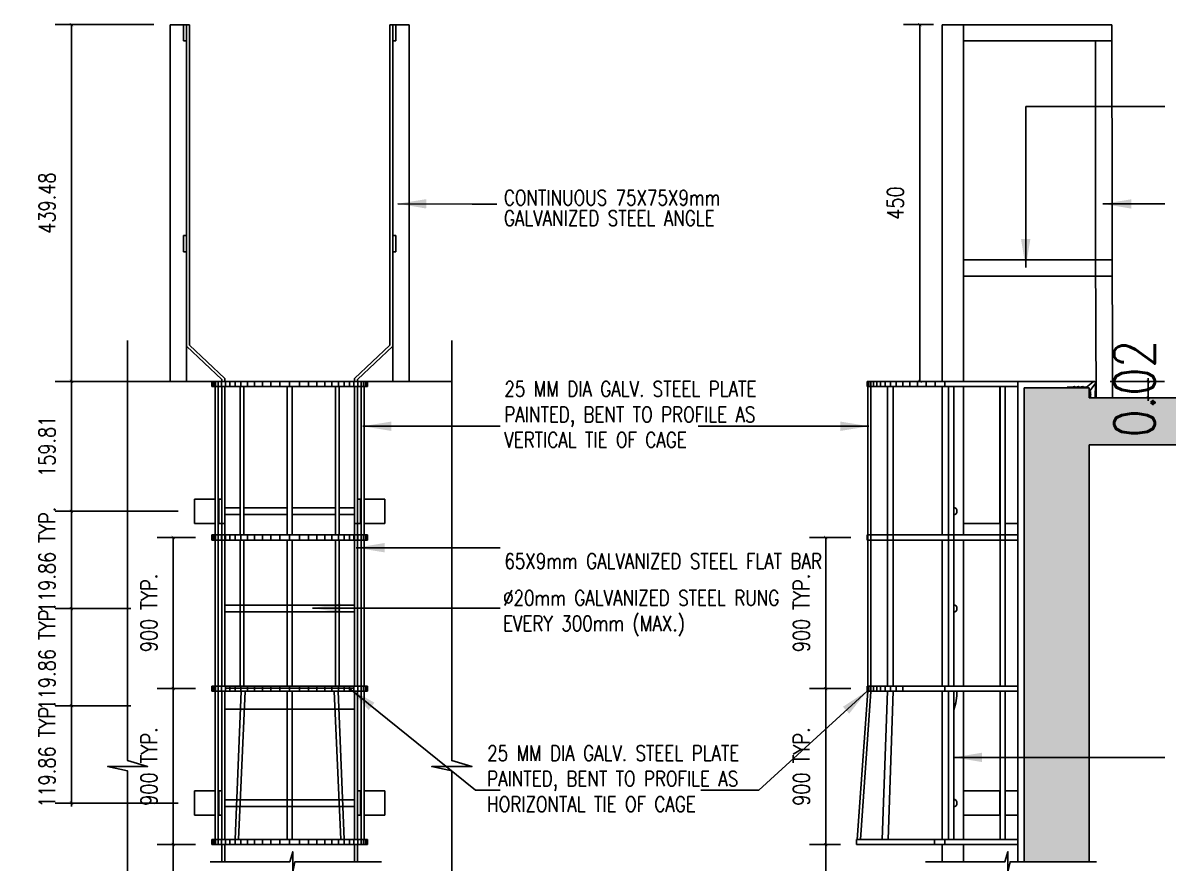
# Model space of a CAD drawing. Header units: centimetres. Extents: x -5119 to 2082, y -6603 to -947.
# Drawn here: x -331 to 1078, y -3021 to -1986 of the extents above; entities that cross this region are included whole.
import ezdxf

# ---------------------------------------------------------------- set-up
doc = ezdxf.new("R2010")
doc.units = ezdxf.units.CM
doc.header["$LTSCALE"] = 100
doc.header["$MEASUREMENT"] = 0
for name, color, linetype in [('A807-Details-Railing and Cat ladder$0$A-CONC', 5, 'Continuous'), ('A807-Details-Railing and Cat ladder$0$A-DIMN-20', 4, 'Continuous'), ('A807-Details-Railing and Cat ladder$0$A-FIN-3', 3, 'Continuous'), ('A807-Details-Railing and Cat ladder$0$A-HATCH', 250, 'Continuous'), ('A807-Details-Railing and Cat ladder$0$A-HATH-CONC', 253, 'Continuous'), ('A807-Details-Railing and Cat ladder$0$A-LEAD', 8, 'Continuous'), ('A807-Details-Railing and Cat ladder$0$A-MATEL', 3, 'Continuous'), ('A807-Details-Railing and Cat ladder$0$A-MISC', 4, 'Continuous'), ('A807-Details-Railing and Cat ladder$0$A-PIPE-3', 3, 'Continuous'), ('A807-Details-Railing and Cat ladder$0$A-SCDT-MDUM', 7, 'Continuous'), ('A807-Details-Railing and Cat ladder$0$A-WATERPROOFING', 7, 'Continuous'), ('A807-Details-Railing and Cat ladder$0$D-RAIL-WORK_03$0$A-NOTE', 3, 'Continuous'), ('A807-Details-Railing and Cat ladder$0$railiing', 7, 'Continuous')]:
    doc.layers.add(name, color=color, linetype=linetype)
doc.styles.add('A807-Details-Railing and Cat ladder$0$ARIAL', font='arial.ttf', dxfattribs={"width": 0.9})
doc.styles.add('A807-Details-Railing and Cat ladder$0$D-RAIL-WORK_03$0$NOTES', font='romans.shx', dxfattribs={"width": 0.8})
doc.styles.add('A807-Details-Railing and Cat ladder$0$DIM1', font='simplex.shx', dxfattribs={"width": 0.8})
doc.dimstyles.new('A807-Details-Railing and Cat ladder$0$A-20-DIM-INT', dxfattribs={"dimscale": 20, "dimtxt": 2.5, "dimasz": 0.2, "dimexe": 1, "dimexo": 1, "dimgap": 1, "dimtad": 1, "dimlfac": 0.001, "dimdsep": 46, "dimtxsty": 'A807-Details-Railing and Cat ladder$0$ARIAL', "dimblk": 'A807-Details-Railing and Cat ladder$0$_ARCHTICK', "dimcen": 0.025, "dimclrd": 8, "dimclre": 8, "dimclrt": 7, "dimazin": 2, "dimtfac": 1, "dimtix": 1, "dimtmove": 2, "dimatfit": 3, "dimfxl": 1, "dimtolj": 1, "dimtzin": 0, "dimlwd": -1, "dimlwe": -1, "dimarcsym": 0})
doc.dimstyles.new('A807-Details-Railing and Cat ladder$0$SC10', dxfattribs={"dimscale": 0.1, "dimtxt": 200, "dimasz": 100, "dimexe": 100, "dimexo": 60, "dimgap": 100, "dimtad": 1, "dimlfac": 0.001, "dimdsep": 46, "dimtxsty": 'A807-Details-Railing and Cat ladder$0$DIM1', "dimblk": 'A807-Details-Railing and Cat ladder$0$_ARCHTICK', "dimcen": 2.5, "dimdle": 100, "dimclrd": 8, "dimclre": 8, "dimclrt": 2, "dimadec": 0, "dimazin": 0, "dimtfac": 1, "dimtix": 1, "dimtmove": 2, "dimatfit": 3, "dimfxl": 1, "dimtolj": 1, "dimtzin": 0, "dimarcsym": 0})

# ---------------------------------------------------------------- blocks, each defined once
blk = doc.blocks.new('A807-Details-Railing and Cat ladder$0$_ARCHTICK')
at = {"color": 0, "linetype": 'ByBlock', "const_width": 0.15}
blk.add_lwpolyline([(-0.5, -0.5), (0.5, 0.5)], dxfattribs=at)
blk = doc.blocks.new('*D25')
at = {"layer": 'A807-Details-Railing and Cat ladder$0$A-HATH-CONC', "color": 8, "ltscale": 0.8, "transparency": 16777216}
for p, q in [((789.5, -1988), (752.8, -1988)), ((772.8, -2427.5), (772.8, -1988)), ((765.5, -2427.5), (752.8, -2427.5))]:
    blk.add_line(p, q, dxfattribs=at)
at = {"layer": 'Defpoints', "color": 0, "ltscale": 0.8, "transparency": 16777216}
for p in [(772.8, -1988), (809.5, -1988), (785.5, -2427.5)]:
    blk.add_point(p, dxfattribs=at)
at = {"layer": 'A807-Details-Railing and Cat ladder$0$A-HATH-CONC', "color": 8, "ltscale": 0.8, "transparency": 16777216, "xscale": 4, "yscale": 4, "zscale": 4}
for p, rotation in [((772.8, -1988), 90), ((772.8, -2427.5), 270)]:
    blk.add_blockref('A807-Details-Railing and Cat ladder$0$_ARCHTICK', p, dxfattribs=dict(at, rotation=rotation))
at = {"layer": 'A807-Details-Railing and Cat ladder$0$A-HATH-CONC', "color": 7, "ltscale": 0.8, "transparency": 16777216, "insert": (742.8, -2207.8), "char_height": 20, "attachment_point": 5, "rotation": 90, "style": 'A807-Details-Railing and Cat ladder$0$DIM1'}
blk.add_mtext('\\A1;450', dxfattribs=at)
blk = doc.blocks.new('*D27')
at = {"layer": 'A807-Details-Railing and Cat ladder$0$A-HATH-CONC', "color": 8, "ltscale": 0.8, "transparency": 16777216}
for p, q in [((675, -2998), (637, -2998)), ((657, -3410.4), (657, -2998)), ((673.4, -3410.4), (637, -3410.4))]:
    blk.add_line(p, q, dxfattribs=at)
at = {"layer": 'Defpoints', "color": 0, "ltscale": 0.8, "transparency": 16777216}
for p in [(657, -2998), (695, -2998), (693.4, -3410.4)]:
    blk.add_point(p, dxfattribs=at)
at = {"layer": 'A807-Details-Railing and Cat ladder$0$A-HATH-CONC', "color": 8, "ltscale": 0.8, "transparency": 16777216, "xscale": 4, "yscale": 4, "zscale": 4}
for p, rotation in [((657, -2998), 90), ((657, -3410.4), 270)]:
    blk.add_blockref('A807-Details-Railing and Cat ladder$0$_ARCHTICK', p, dxfattribs=dict(at, rotation=rotation))
at = {"layer": 'A807-Details-Railing and Cat ladder$0$A-HATH-CONC', "color": 7, "ltscale": 0.8, "transparency": 16777216, "insert": (621.8, -3204.2), "char_height": 20, "attachment_point": 5, "rotation": 90, "style": 'A807-Details-Railing and Cat ladder$0$DIM1'}
blk.add_mtext('\\A1;1200(H) STD.', dxfattribs=at)
blk = doc.blocks.new('*D28')
at = {"layer": 'A807-Details-Railing and Cat ladder$0$A-HATH-CONC', "color": 8, "ltscale": 0.8, "transparency": 16777216}
for p, q in [((-271.6, -2707.2), (-271.6, -2703.2)), ((-198.7, -2707.2), (-291.6, -2707.2)), ((-271.6, -2827), (-271.6, -2707.2)), ((-198.7, -2827), (-291.6, -2827)), ((-271.6, -2827), (-271.6, -2831))]:
    blk.add_line(p, q, dxfattribs=at)
at = {"layer": 'Defpoints', "color": 0, "ltscale": 0.8, "transparency": 16777216}
for p in [(-271.6, -2707.2), (-178.7, -2707.2), (-178.7, -2827)]:
    blk.add_point(p, dxfattribs=at)
at = {"layer": 'A807-Details-Railing and Cat ladder$0$A-HATH-CONC', "color": 8, "ltscale": 0.8, "transparency": 16777216, "xscale": 4, "yscale": 4, "zscale": 4}
for p, rotation in [((-271.6, -2707.2), 270), ((-271.6, -2827), 90)]:
    blk.add_blockref('A807-Details-Railing and Cat ladder$0$_ARCHTICK', p, dxfattribs=dict(at, rotation=rotation))
at = {"layer": 'A807-Details-Railing and Cat ladder$0$A-HATH-CONC', "color": 7, "ltscale": 0.8, "transparency": 16777216, "insert": (-301.6, -2767.1), "char_height": 20, "attachment_point": 5, "rotation": 90, "style": 'A807-Details-Railing and Cat ladder$0$DIM1'}
blk.add_mtext('\\A1;119.86 TYP.', dxfattribs=at)
blk = doc.blocks.new('*D29')
at = {"layer": 'A807-Details-Railing and Cat ladder$0$A-HATH-CONC', "color": 8, "ltscale": 0.8, "transparency": 16777216}
for p, q in [((-140.1, -2587.3), (-291.6, -2587.3)), ((-271.6, -2587.3), (-271.6, -2583.3)), ((-271.6, -2707.2), (-271.6, -2587.3)), ((-198.7, -2707.2), (-291.6, -2707.2)), ((-271.6, -2707.2), (-271.6, -2711.2))]:
    blk.add_line(p, q, dxfattribs=at)
at = {"layer": 'Defpoints', "color": 0, "ltscale": 0.8, "transparency": 16777216}
for p in [(-271.6, -2587.3), (-120.1, -2587.3), (-178.7, -2707.2)]:
    blk.add_point(p, dxfattribs=at)
at = {"layer": 'A807-Details-Railing and Cat ladder$0$A-HATH-CONC', "color": 8, "ltscale": 0.8, "transparency": 16777216, "xscale": 4, "yscale": 4, "zscale": 4}
for p, rotation in [((-271.6, -2587.3), 270), ((-271.6, -2707.2), 90)]:
    blk.add_blockref('A807-Details-Railing and Cat ladder$0$_ARCHTICK', p, dxfattribs=dict(at, rotation=rotation))
at = {"layer": 'A807-Details-Railing and Cat ladder$0$A-HATH-CONC', "color": 7, "ltscale": 0.8, "transparency": 16777216, "insert": (-301.6, -2647.3), "char_height": 20, "attachment_point": 5, "rotation": 90, "style": 'A807-Details-Railing and Cat ladder$0$DIM1'}
blk.add_mtext('\\A1;119.86 TYP.', dxfattribs=at)
blk = doc.blocks.new('*D30')
at = {"layer": 'A807-Details-Railing and Cat ladder$0$A-HATH-CONC', "color": 8, "ltscale": 0.8, "transparency": 16777216}
for p, q in [((-198.7, -2827), (-291.6, -2827)), ((-271.6, -2827), (-271.6, -2823)), ((-271.6, -2946.9), (-271.6, -2827)), ((-140.1, -2946.9), (-291.6, -2946.9)), ((-271.6, -2946.9), (-271.6, -2950.9))]:
    blk.add_line(p, q, dxfattribs=at)
at = {"layer": 'Defpoints', "color": 0, "ltscale": 0.8, "transparency": 16777216}
for p in [(-271.6, -2827), (-178.7, -2827), (-120.1, -2946.9)]:
    blk.add_point(p, dxfattribs=at)
at = {"layer": 'A807-Details-Railing and Cat ladder$0$A-HATH-CONC', "color": 8, "ltscale": 0.8, "transparency": 16777216, "xscale": 4, "yscale": 4, "zscale": 4}
for p, rotation in [((-271.6, -2827), 270), ((-271.6, -2946.9), 90)]:
    blk.add_blockref('A807-Details-Railing and Cat ladder$0$_ARCHTICK', p, dxfattribs=dict(at, rotation=rotation))
at = {"layer": 'A807-Details-Railing and Cat ladder$0$A-HATH-CONC', "color": 7, "ltscale": 0.8, "transparency": 16777216, "insert": (-301.6, -2887), "char_height": 20, "attachment_point": 5, "rotation": 90, "style": 'A807-Details-Railing and Cat ladder$0$DIM1'}
blk.add_mtext('\\A1;119.86 TYP.', dxfattribs=at)
blk = doc.blocks.new('*D31')
at = {"layer": 'A807-Details-Railing and Cat ladder$0$A-DIMN-20', "color": 8, "transparency": 16777216}
for p, q in [((1054.1, -2427.5), (1054.1, -2423.5)), ((1007.3, -2427.5), (1074.1, -2427.5)), ((1054.1, -2427.5), (1054.1, -2447.5)), ((1001.3, -2447.5), (1074.1, -2447.5)), ((1054.1, -2447.5), (1054.1, -2451.5))]:
    blk.add_line(p, q, dxfattribs=at)
at = {"layer": 'Defpoints', "color": 0, "transparency": 16777216}
for p in [(987.3, -2427.5), (981.3, -2447.5, 0), (1054.1, -2447.5)]:
    blk.add_point(p, dxfattribs=at)
at = {"layer": 'A807-Details-Railing and Cat ladder$0$A-DIMN-20', "color": 8, "transparency": 16777216, "xscale": 4, "yscale": 4, "zscale": 4}
for p, rotation in [((1054.1, -2427.5), 270), ((1054.1, -2447.5), 90)]:
    blk.add_blockref('A807-Details-Railing and Cat ladder$0$_ARCHTICK', p, dxfattribs=dict(at, rotation=rotation))
at = {"layer": 'A807-Details-Railing and Cat ladder$0$A-DIMN-20', "color": 7, "transparency": 16777216, "insert": (1037.1, -2436.3), "char_height": 50, "attachment_point": 5, "rotation": 90, "style": 'A807-Details-Railing and Cat ladder$0$DIM1'}
blk.add_mtext('\\A1;0.02', dxfattribs=at)
blk = doc.blocks.new('*D32')
at = {"layer": 'A807-Details-Railing and Cat ladder$0$A-HATH-CONC', "color": 8, "ltscale": 0.8, "transparency": 16777216}
for p, q in [((-39.1, -2427.5), (-291.6, -2427.5)), ((-271.6, -2587.3), (-271.6, -2427.5)), ((-140.1, -2587.3), (-291.6, -2587.3))]:
    blk.add_line(p, q, dxfattribs=at)
at = {"layer": 'Defpoints', "color": 0, "ltscale": 0.8, "transparency": 16777216}
for p in [(-271.6, -2427.5), (-19.1, -2427.5), (-120.1, -2587.3)]:
    blk.add_point(p, dxfattribs=at)
at = {"layer": 'A807-Details-Railing and Cat ladder$0$A-HATH-CONC', "color": 8, "ltscale": 0.8, "transparency": 16777216, "xscale": 4, "yscale": 4, "zscale": 4}
for p, rotation in [((-271.6, -2427.5), 90), ((-271.6, -2587.3), 270)]:
    blk.add_blockref('A807-Details-Railing and Cat ladder$0$_ARCHTICK', p, dxfattribs=dict(at, rotation=rotation))
at = {"layer": 'A807-Details-Railing and Cat ladder$0$A-HATH-CONC', "color": 7, "ltscale": 0.8, "transparency": 16777216, "insert": (-301.6, -2507.4), "char_height": 20, "attachment_point": 5, "rotation": 90, "style": 'A807-Details-Railing and Cat ladder$0$DIM1'}
blk.add_mtext('\\A1;159.81', dxfattribs=at)
blk = doc.blocks.new('*D33')
at = {"layer": 'A807-Details-Railing and Cat ladder$0$A-HATH-CONC', "color": 8, "ltscale": 0.8, "transparency": 16777216}
for p, q in [((-170, -1988), (-291.6, -1988)), ((-271.6, -2427.5), (-271.6, -1988)), ((-39.1, -2427.5), (-291.6, -2427.5))]:
    blk.add_line(p, q, dxfattribs=at)
at = {"layer": 'Defpoints', "color": 0, "ltscale": 0.8, "transparency": 16777216}
for p in [(-271.6, -1988), (-150, -1988), (-19.1, -2427.5)]:
    blk.add_point(p, dxfattribs=at)
at = {"layer": 'A807-Details-Railing and Cat ladder$0$A-HATH-CONC', "color": 8, "ltscale": 0.8, "transparency": 16777216, "xscale": 4, "yscale": 4, "zscale": 4}
for p, rotation in [((-271.6, -1988), 90), ((-271.6, -2427.5), 270)]:
    blk.add_blockref('A807-Details-Railing and Cat ladder$0$_ARCHTICK', p, dxfattribs=dict(at, rotation=rotation))
at = {"layer": 'A807-Details-Railing and Cat ladder$0$A-HATH-CONC', "color": 7, "ltscale": 0.8, "transparency": 16777216, "insert": (-301.6, -2207.8), "char_height": 20, "attachment_point": 5, "rotation": 90, "style": 'A807-Details-Railing and Cat ladder$0$DIM1'}
blk.add_mtext('\\A1;439.48', dxfattribs=at)
blk = doc.blocks.new('*D36')
at = {"layer": 'A807-Details-Railing and Cat ladder$0$A-HATH-CONC', "color": 8, "ltscale": 0.8, "transparency": 16777216}
for p, q in [((687.8, -2805.8), (637, -2805.8)), ((657, -2998), (657, -2805.8)), ((675, -2998), (637, -2998))]:
    blk.add_line(p, q, dxfattribs=at)
at = {"layer": 'Defpoints', "color": 0, "ltscale": 0.8, "transparency": 16777216}
for p in [(657, -2805.8), (707.8, -2805.8), (695, -2998)]:
    blk.add_point(p, dxfattribs=at)
at = {"layer": 'A807-Details-Railing and Cat ladder$0$A-HATH-CONC', "color": 8, "ltscale": 0.8, "transparency": 16777216, "xscale": 4, "yscale": 4, "zscale": 4}
for p, rotation in [((657, -2805.8), 90), ((657, -2998), 270)]:
    blk.add_blockref('A807-Details-Railing and Cat ladder$0$_ARCHTICK', p, dxfattribs=dict(at, rotation=rotation))
at = {"layer": 'A807-Details-Railing and Cat ladder$0$A-HATH-CONC', "color": 7, "ltscale": 0.8, "transparency": 16777216, "insert": (627, -2901.9), "char_height": 20, "attachment_point": 5, "rotation": 90, "style": 'A807-Details-Railing and Cat ladder$0$DIM1'}
blk.add_mtext('\\A1;900 TYP.', dxfattribs=at)
blk = doc.blocks.new('A807-Details-Railing and Cat ladder$0$DFGHFGH')
at = {"layer": 'A807-Details-Railing and Cat ladder$0$A-HATCH'}
for p, q in [((106621.8, 62039.5), (106621.8, 62055)), ((106625.8, 62039.5), (106625.8, 62055)), ((106631.8, 62039.5), (106631.8, 62055)), ((106639.8, 62039.5), (106639.8, 62055)), ((106649.8, 62039.5), (106649.8, 62055)), ((106661.8, 62039.5), (106661.8, 62055)), ((106675.8, 62039.5), (106675.8, 62055)), ((106691.8, 62039.5), (106691.8, 62055)), ((106709.8, 62039.5), (106709.8, 62055)), ((106729.8, 62039.5), (106729.8, 62055)), ((106751.8, 62039.5), (106751.8, 62055)), ((106775.8, 62039.5), (106775.8, 62055)), ((106801.8, 62039.5), (106801.8, 62055)), ((106829.8, 62039.5), (106829.8, 62055)), ((106859.8, 62039.5), (106859.8, 62055)), ((106889.8, 62039.5), (106889.8, 62055)), ((106917.8, 62039.5), (106917.8, 62055)), ((106943.8, 62039.5), (106943.8, 62055)), ((106967.8, 62039.5), (106967.8, 62055)), ((106989.8, 62039.5), (106989.8, 62055)), ((107009.8, 62039.5), (107009.8, 62055)), ((107027.8, 62039.5), (107027.8, 62055)), ((107043.8, 62039.5), (107043.8, 62055)), ((107057.8, 62039.5), (107057.8, 62055)), ((107069.8, 62039.5), (107069.8, 62055)), ((107079.8, 62039.5), (107079.8, 62055)), ((107087.8, 62039.5), (107087.8, 62055)), ((107093.8, 62039.5), (107093.8, 62055)), ((107097.8, 62039.5), (107097.8, 62055)), ((106621.8, 61566.1), (106621.8, 61581.6)), ((106625.8, 61566.1), (106625.8, 61581.6)), ((106631.8, 61566.1), (106631.8, 61581.6)), ((106639.8, 61566.1), (106639.8, 61581.6)), ((106649.8, 61566.1), (106649.8, 61581.6)), ((106661.8, 61566.1), (106661.8, 61581.6)), ((106675.8, 61566.1), (106675.8, 61581.6)), ((106691.8, 61566.1), (106691.8, 61581.6)), ((106709.8, 61566.1), (106709.8, 61581.6)), ((106729.8, 61566.1), (106729.8, 61581.6)), ((106751.8, 61566.1), (106751.8, 61581.6)), ((106775.8, 61566.1), (106775.8, 61581.6)), ((106801.8, 61566.1), (106801.8, 61581.6)), ((106829.8, 61566.1), (106829.8, 61581.6)), ((106859.8, 61566.1), (106859.8, 61581.6)), ((106889.8, 61566.1), (106889.8, 61581.6)), ((106917.8, 61566.1), (106917.8, 61581.6)), ((106943.8, 61566.1), (106943.8, 61581.6)), ((106967.8, 61566.1), (106967.8, 61581.6)), ((106989.8, 61566.1), (106989.8, 61581.6)), ((107009.8, 61566.1), (107009.8, 61581.6)), ((107027.8, 61566.1), (107027.8, 61581.6)), ((107043.8, 61566.1), (107043.8, 61581.6)), ((107057.8, 61566.1), (107057.8, 61581.6)), ((107069.8, 61566.1), (107069.8, 61581.6)), ((107079.8, 61566.1), (107079.8, 61581.6)), ((107087.8, 61566.1), (107087.8, 61581.6)), ((107093.8, 61566.1), (107093.8, 61581.6)), ((107097.8, 61566.1), (107097.8, 61581.6)), ((106621.8, 61100.5), (106621.8, 61116)), ((106625.8, 61100.5), (106625.8, 61116)), ((106631.8, 61100.5), (106631.8, 61116)), ((106639.8, 61100.5), (106639.8, 61116)), ((106649.8, 61100.5), (106649.8, 61116)), ((106661.8, 61100.5), (106661.8, 61116)), ((106675.8, 61100.5), (106675.8, 61116)), ((106691.8, 61100.5), (106691.8, 61116)), ((106709.8, 61100.5), (106709.8, 61116)), ((106729.8, 61100.5), (106729.8, 61116)), ((106751.8, 61100.5), (106751.8, 61116)), ((106775.8, 61100.5), (106775.8, 61116)), ((106801.8, 61100.5), (106801.8, 61116)), ((106829.8, 61100.5), (106829.8, 61116)), ((106859.8, 61100.5), (106859.8, 61116)), ((106889.8, 61100.5), (106889.8, 61116)), ((106917.8, 61100.5), (106917.8, 61116)), ((106943.8, 61100.5), (106943.8, 61116)), ((106967.8, 61100.5), (106967.8, 61116)), ((106989.8, 61100.5), (106989.8, 61116)), ((107009.8, 61100.5), (107009.8, 61116)), ((107027.8, 61100.5), (107027.8, 61116)), ((107043.8, 61100.5), (107043.8, 61116)), ((107057.8, 61100.5), (107057.8, 61116)), ((107069.8, 61100.5), (107069.8, 61116)), ((107079.8, 61100.5), (107079.8, 61116)), ((107087.8, 61100.5), (107087.8, 61116)), ((107093.8, 61100.5), (107093.8, 61116)), ((107097.8, 61100.5), (107097.8, 61116)), ((106621.8, 60642.6), (106621.8, 60627.1)), ((106625.8, 60642.6), (106625.8, 60627.1)), ((106631.8, 60642.6), (106631.8, 60627.1)), ((106639.8, 60642.6), (106639.8, 60627.1)), ((106649.8, 60642.6), (106649.8, 60627.1)), ((106661.8, 60642.6), (106661.8, 60627.1)), ((106675.8, 60642.6), (106675.8, 60627.1)), ((106691.8, 60642.6), (106691.8, 60627.1)), ((106709.8, 60642.6), (106709.8, 60627.1)), ((106729.8, 60642.6), (106729.8, 60627.1)), ((106751.8, 60642.6), (106751.8, 60627.1)), ((106775.8, 60642.6), (106775.8, 60627.1)), ((106801.8, 60642.6), (106801.8, 60627.1)), ((106829.8, 60642.6), (106829.8, 60627.1)), ((106859.8, 60642.6), (106859.8, 60627.1)), ((106889.8, 60642.6), (106889.8, 60627.1)), ((106917.8, 60642.6), (106917.8, 60627.1)), ((106943.8, 60642.6), (106943.8, 60627.1)), ((106967.8, 60642.6), (106967.8, 60627.1)), ((106989.8, 60642.6), (106989.8, 60627.1)), ((107009.8, 60642.6), (107009.8, 60627.1)), ((107027.8, 60642.6), (107027.8, 60627.1)), ((107043.8, 60642.6), (107043.8, 60627.1)), ((107057.8, 60642.6), (107057.8, 60627.1)), ((107069.8, 60642.6), (107069.8, 60627.1)), ((107079.8, 60642.6), (107079.8, 60627.1)), ((107087.8, 60642.6), (107087.8, 60627.1)), ((107093.8, 60642.6), (107093.8, 60627.1)), ((107097.8, 60642.6), (107097.8, 60627.1)), ((107099.8, 60642.6), (107099.8, 60627.1))]:
    blk.add_line(p, q, dxfattribs=at)
at = {"layer": 'A807-Details-Railing and Cat ladder$0$A-MATEL'}
for p, q in [((107099.8, 62055), (106619.8, 62055)), ((106619.8, 62039.5), (106619.8, 62055)), ((106619.8, 62039.5), (107099.8, 62039.5)), ((106629.8, 62039.5), (106629.8, 61581.6)), ((106639.8, 62039.5), (106639.8, 61581.6)), ((106706.9, 61581.6), (106706.9, 62039.5)), ((106718.2, 61581.6), (106718.2, 62039.5)), ((106852.3, 61581.6), (106852.3, 62039.5)), ((106867.3, 61581.6), (106867.3, 62039.5)), ((107001.4, 61581.6), (107001.4, 62039.5)), ((107012.8, 61581.6), (107012.8, 62039.5)), ((107079.8, 62039.5), (107079.8, 61581.6)), ((107089.8, 62039.5), (107089.8, 61581.6)), ((107099.8, 62039.5), (107099.8, 62055)), ((107099.8, 61581.6), (106619.8, 61581.6)), ((106619.8, 61566.1), (106619.8, 61581.6)), ((107099.8, 61566.1), (107099.8, 61581.6)), ((106619.8, 61566.1), (107099.8, 61566.1)), ((106629.8, 61566.1), (106629.8, 61116)), ((106639.8, 61566.1), (106639.8, 61116)), ((106706.9, 61116), (106706.9, 61566.1)), ((106718.2, 61116), (106718.2, 61566.1)), ((106852.3, 61116), (106852.3, 61566.1)), ((106867.3, 61116), (106867.3, 61566.1)), ((107001.4, 61116), (107001.4, 61566.1)), ((107012.8, 61116), (107012.8, 61566.1)), ((107079.8, 61566.1), (107079.8, 61116)), ((107089.8, 61566.1), (107089.8, 61116)), ((107099.8, 61116), (106619.8, 61116)), ((106619.8, 61100.5), (106619.8, 61116)), ((106619.8, 61100.5), (107099.8, 61100.5)), ((106629.8, 61100.5), (106629.8, 60642.6)), ((106639.8, 61100.5), (106639.8, 60642.6)), ((106692.2, 60642.6), (106710.7, 61100.5)), ((106702.4, 60642.6), (106722.3, 61100.5)), ((106852.3, 60642.6), (106852.3, 61100.5)), ((106867.3, 60642.6), (106867.3, 61100.5)), ((107017.2, 60642.6), (106997.3, 61100.5)), ((107027.4, 60642.6), (107008.9, 61100.5)), ((107079.8, 61100.5), (107079.8, 60642.6)), ((107089.8, 61100.5), (107089.8, 60642.6)), ((107099.8, 61100.5), (107099.8, 61116)), ((106619.8, 60642.6), (107099.8, 60642.6)), ((106619.8, 60642.6), (106619.8, 60627.1)), ((107099.8, 60627.1), (106619.8, 60627.1))]:
    blk.add_line(p, q, dxfattribs=at)
blk = doc.blocks.new('*D37')
at = {"layer": 'A807-Details-Railing and Cat ladder$0$A-HATH-CONC', "color": 8, "ltscale": 0.8, "transparency": 16777216}
for p, q in [((687.8, -2619.7), (637, -2619.7)), ((657, -2805.8), (657, -2619.7)), ((687.8, -2805.8), (637, -2805.8))]:
    blk.add_line(p, q, dxfattribs=at)
at = {"layer": 'Defpoints', "color": 0, "ltscale": 0.8, "transparency": 16777216}
for p in [(657, -2619.7), (707.8, -2619.7), (707.8, -2805.8)]:
    blk.add_point(p, dxfattribs=at)
at = {"layer": 'A807-Details-Railing and Cat ladder$0$A-HATH-CONC', "color": 8, "ltscale": 0.8, "transparency": 16777216, "xscale": 4, "yscale": 4, "zscale": 4}
for p, rotation in [((657, -2619.7), 90), ((657, -2805.8), 270)]:
    blk.add_blockref('A807-Details-Railing and Cat ladder$0$_ARCHTICK', p, dxfattribs=dict(at, rotation=rotation))
at = {"layer": 'A807-Details-Railing and Cat ladder$0$A-HATH-CONC', "color": 7, "ltscale": 0.8, "transparency": 16777216, "insert": (627, -2712.7), "char_height": 20, "attachment_point": 5, "rotation": 90, "style": 'A807-Details-Railing and Cat ladder$0$DIM1'}
blk.add_mtext('\\A1;900 TYP.', dxfattribs=at)
blk = doc.blocks.new('*D38')
at = {"layer": 'A807-Details-Railing and Cat ladder$0$A-HATH-CONC', "color": 8, "ltscale": 0.8, "transparency": 16777216}
for p, q in [((-118.9, -2998), (-166.2, -2998)), ((-146.2, -3410.4), (-146.2, -2998)), ((-162.7, -3410.4), (-166.2, -3410.4))]:
    blk.add_line(p, q, dxfattribs=at)
at = {"layer": 'Defpoints', "color": 0, "ltscale": 0.8, "transparency": 16777216}
for p in [(-146.2, -2998), (-98.9, -2998), (-142.7, -3410.4, 0)]:
    blk.add_point(p, dxfattribs=at)
at = {"layer": 'A807-Details-Railing and Cat ladder$0$A-HATH-CONC', "color": 8, "ltscale": 0.8, "transparency": 16777216, "xscale": 4, "yscale": 4, "zscale": 4}
for p, rotation in [((-146.2, -2998), 90), ((-146.2, -3410.4), 270)]:
    blk.add_blockref('A807-Details-Railing and Cat ladder$0$_ARCHTICK', p, dxfattribs=dict(at, rotation=rotation))
at = {"layer": 'A807-Details-Railing and Cat ladder$0$A-HATH-CONC', "color": 7, "ltscale": 0.8, "transparency": 16777216, "insert": (-181.4, -3204.2), "char_height": 20, "attachment_point": 5, "rotation": 90, "style": 'A807-Details-Railing and Cat ladder$0$DIM1'}
blk.add_mtext('\\A1;1200(H) STD.', dxfattribs=at)
blk = doc.blocks.new('*D39')
at = {"layer": 'A807-Details-Railing and Cat ladder$0$A-HATH-CONC', "color": 8, "ltscale": 0.8, "transparency": 16777216}
for p, q in [((-118.9, -2805.8), (-166.2, -2805.8)), ((-146.2, -2998), (-146.2, -2805.8)), ((-118.9, -2998), (-166.2, -2998))]:
    blk.add_line(p, q, dxfattribs=at)
at = {"layer": 'Defpoints', "color": 0, "ltscale": 0.8, "transparency": 16777216}
for p in [(-146.2, -2805.8), (-98.9, -2805.8), (-98.9, -2998)]:
    blk.add_point(p, dxfattribs=at)
at = {"layer": 'A807-Details-Railing and Cat ladder$0$A-HATH-CONC', "color": 8, "ltscale": 0.8, "transparency": 16777216, "xscale": 4, "yscale": 4, "zscale": 4}
for p, rotation in [((-146.2, -2805.8), 90), ((-146.2, -2998), 270)]:
    blk.add_blockref('A807-Details-Railing and Cat ladder$0$_ARCHTICK', p, dxfattribs=dict(at, rotation=rotation))
at = {"layer": 'A807-Details-Railing and Cat ladder$0$A-HATH-CONC', "color": 7, "ltscale": 0.8, "transparency": 16777216, "insert": (-176.2, -2901.9), "char_height": 20, "attachment_point": 5, "rotation": 90, "style": 'A807-Details-Railing and Cat ladder$0$DIM1'}
blk.add_mtext('\\A1;900 TYP.', dxfattribs=at)
blk = doc.blocks.new('*D40')
at = {"layer": 'A807-Details-Railing and Cat ladder$0$A-HATH-CONC', "color": 8, "ltscale": 0.8, "transparency": 16777216}
for p, q in [((-118.9, -2619.7), (-166.2, -2619.7)), ((-146.2, -2805.8), (-146.2, -2619.7)), ((-118.9, -2805.8), (-166.2, -2805.8))]:
    blk.add_line(p, q, dxfattribs=at)
at = {"layer": 'Defpoints', "color": 0, "ltscale": 0.8, "transparency": 16777216}
for p in [(-146.2, -2619.7), (-98.9, -2619.7), (-98.9, -2805.8)]:
    blk.add_point(p, dxfattribs=at)
at = {"layer": 'A807-Details-Railing and Cat ladder$0$A-HATH-CONC', "color": 8, "ltscale": 0.8, "transparency": 16777216, "xscale": 4, "yscale": 4, "zscale": 4}
for p, rotation in [((-146.2, -2619.7), 90), ((-146.2, -2805.8), 270)]:
    blk.add_blockref('A807-Details-Railing and Cat ladder$0$_ARCHTICK', p, dxfattribs=dict(at, rotation=rotation))
at = {"layer": 'A807-Details-Railing and Cat ladder$0$A-HATH-CONC', "color": 7, "ltscale": 0.8, "transparency": 16777216, "insert": (-176.2, -2712.7), "char_height": 20, "attachment_point": 5, "rotation": 90, "style": 'A807-Details-Railing and Cat ladder$0$DIM1'}
blk.add_mtext('\\A1;900 TYP.', dxfattribs=at)

msp = doc.modelspace()

# ---------------------------------------------------------------- hatches: boundary and pattern name
at = {"layer": 'A807-Details-Railing and Cat ladder$0$A-HATH-CONC', "ltscale": 0.8}
msp.add_hatch(color=256, dxfattribs=at).paths.add_polyline_path([(981.286, -2505.383), (1130.033, -2505.383), (1130.033, -2473.921), (1117.73, -2471.308), (1142.4, -2471.308), (1130.033, -2467.58), (1130.033, -2447.511), (981.286, -2447.511), (981.286, -2435.526), (901.381, -2435.526), (901.381, -3019.179), (981.286, -3019.179)])

# ---------------------------------------------------------------- linework, layer by layer
at = {"layer": 'A807-Details-Railing and Cat ladder$0$A-CONC'}
for p, q in [((901.381, -2435.526), (901.381, -3019.179)), ((901.381, -2435.526), (981.286, -2435.526)), ((981.286, -2435.526), (981.286, -2447.511, 0)), ((981.286, -2447.511, 0), (1130.033, -2447.511)), ((981.286, -2505.383), (1130.033, -2505.383)), ((981.286, -2505.383), (981.286, -3019.179))]:
    msp.add_line(p, q, dxfattribs=at)
at = {"layer": 'A807-Details-Railing and Cat ladder$0$A-FIN-3'}
for p, q in [((-86.491, -2427.525), (-202.753, -2427.525)), ((196.591, -2427.525), (80.51, -2427.525))]:
    msp.add_line(p, q, dxfattribs=at)
at = {"layer": 'A807-Details-Railing and Cat ladder$0$A-HATCH'}
for p, q in [((-86.491, -2672.853), (-86.491, -2433.712)), ((76.914, -2427.525), (-82.896, -2427.525)), ((-82.896, -2672.853), (-82.896, -2433.712)), ((76.914, -2433.712), (76.914, -2802.663)), ((80.51, -2433.712), (80.51, -2802.663)), ((708.614, -2433.712), (708.614, -2427.515)), ((710.213, -2433.712), (710.213, -2427.515)), ((712.61, -2433.712), (712.61, -2427.515)), ((715.806, -2433.712), (715.806, -2427.515)), ((719.801, -2433.712), (719.801, -2427.515)), ((724.595, -2433.712), (724.595, -2427.515)), ((730.189, -2433.712), (730.189, -2427.515)), ((736.581, -2433.712), (736.581, -2427.515)), ((743.773, -2433.712), (743.773, -2427.515)), ((751.763, -2433.712), (751.763, -2427.515)), ((760.553, -2433.712), (760.553, -2427.515)), ((770.141, -2433.712), (770.141, -2427.515)), ((780.529, -2433.712), (780.529, -2427.515)), ((791.716, -2433.712), (791.716, -2427.515)), ((800.501, -2616.638), (800.501, -2433.712)), ((803.701, -2427.515), (803.701, -2433.712)), ((826.47, -2616.638), (826.47, -2433.712)), ((-86.491, -2532.4), (-86.491, -2802.663)), ((-82.896, -2532.4), (-82.896, -2802.663)), ((-90.886, -2572.353), (-86.491, -2572.353)), ((-90.087, -2602.317), (-90.087, -2572.353)), ((84.905, -2572.353), (80.51, -2572.353)), ((84.106, -2602.317), (84.106, -2572.353)), ((-82.896, -2583.34), (-64.097, -2583.34)), ((-82.896, -2583.34), (-64.097, -2583.34)), ((-82.896, -2591.33), (-64.097, -2591.33)), ((-59.575, -2583.34), (-5.987, -2583.34)), ((-59.575, -2583.34), (-16.575, -2583.34)), ((-59.575, -2591.33), (-5.987, -2591.33)), ((0.006, -2583.34), (53.594, -2583.34)), ((0.006, -2591.33), (53.594, -2591.33)), ((58.115, -2583.34), (76.914, -2583.34)), ((58.115, -2591.33), (76.914, -2591.33)), ((-90.886, -2602.317), (-82.896, -2602.317)), ((84.905, -2602.317), (76.914, -2602.317)), ((826.47, -2602.317), (871.62, -2602.317)), ((878.013, -2602.317), (893.39, -2602.317)), ((800.501, -2802.663), (800.501, -2622.835)), ((826.47, -2802.663), (826.47, -2622.835)), ((-82.896, -2703.197), (76.914, -2703.197)), ((-82.896, -2711.187), (76.914, -2711.187)), ((-82.896, -2805.23), (76.914, -2805.23)), ((708.614, -2808.86), (708.614, -2802.663)), ((710.213, -2808.86), (710.213, -2802.663)), ((712.61, -2808.86), (712.61, -2802.663)), ((715.806, -2808.86), (715.806, -2802.663)), ((719.801, -2808.86), (719.801, -2802.663)), ((724.595, -2808.86), (724.595, -2802.663)), ((730.189, -2808.86), (730.189, -2802.663)), ((736.581, -2808.86), (736.581, -2802.663)), ((743.773, -2808.86), (743.773, -2802.663)), ((751.763, -2808.86), (751.763, -2802.663)), ((803.701, -2802.663), (803.701, -2808.86)), ((-86.491, -2808.86), (-86.491, -2991.786)), ((-82.896, -2808.86), (-82.896, -2991.786)), ((76.914, -2808.86), (76.914, -2991.786)), ((80.51, -2808.86), (80.51, -2991.786)), ((800.501, -2991.786), (800.501, -2808.86)), ((826.47, -2991.786), (826.47, -2808.86)), ((-82.896, -2831.045), (76.914, -2831.045)), ((-90.886, -2931.925), (-86.491, -2931.925)), ((-90.087, -2961.889), (-90.087, -2931.925)), ((84.905, -2931.925), (80.51, -2931.925)), ((84.106, -2961.889), (84.106, -2931.925)), ((826.47, -2931.925), (871.62, -2931.925)), ((871.416, -2961.889), (871.416, -2931.925)), ((878.013, -2931.925), (893.39, -2931.925)), ((-82.896, -2942.912), (76.914, -2942.912)), ((-82.896, -2950.902), (76.914, -2950.902)), ((-90.886, -2961.889), (-86.491, -2961.889)), ((84.905, -2961.889), (80.51, -2961.889)), ((826.47, -2961.889), (871.62, -2961.889)), ((878.013, -2961.889), (893.39, -2961.889)), ((790.916, -2991.786), (790.916, -2997.983)), ((803.701, -2991.786), (803.701, -2997.983))]:
    msp.add_line(p, q, dxfattribs=at)
for centre, radius, start, end in [((813.485, -2587.335), 4.994, 281.586452, 78.413548), ((813.485, -2707.192), 4.994, 281.586452, 78.413548), ((762.701, -2811.134), 55.811, 338.109883, 2.33516), ((813.485, -2946.907), 4.994, 281.586452, 78.413548)]:
    msp.add_arc(centre, radius, start, end, dxfattribs=at)
at = {"layer": 'A807-Details-Railing and Cat ladder$0$A-MATEL'}
for p, q in [((800.501, -2427.515), (800.501, -1988.048)), ((826.47, -2427.515), (826.47, -1988.048)), ((893.39, -2427.515), (707.815, -2427.515)), ((707.815, -2427.515), (707.815, -2433.712)), ((707.815, -2433.712), (893.39, -2433.712)), ((708.614, -2802.663), (708.614, -2433.712)), ((712.61, -2802.663), (712.61, -2433.712)), ((732.985, -2802.663), (732.985, -2433.712)), ((740.177, -2802.663), (740.177, -2433.712)), ((808.096, -2802.663), (808.096, -2433.712)), ((814.488, -2802.663), (814.488, -2433.712)), ((871.62, -2802.663), (871.62, -2433.712)), ((878.013, -2802.663), (878.013, -2433.712)), ((893.39, -2616.638), (707.815, -2616.638)), ((707.815, -2622.835), (707.815, -2616.638)), ((707.815, -2622.835), (893.39, -2622.835)), ((707.815, -2802.663), (707.815, -2808.86)), ((893.39, -2802.663), (707.815, -2802.663)), ((695.83, -2991.786), (708.614, -2808.86)), ((699.844, -2991.786), (712.591, -2809.249)), ((707.815, -2808.86), (893.39, -2808.86)), ((732.985, -2808.86), (726.593, -2991.786)), ((740.177, -2808.86), (733.793, -2991.786)), ((808.096, -2991.786), (808.096, -2808.86)), ((814.488, -2991.786), (814.488, -2808.86)), ((871.62, -2991.786), (871.62, -2808.86)), ((878.013, -2991.786), (878.013, -2808.86)), ((695.031, -2991.786), (695.031, -2997.983)), ((695.031, -2991.786), (893.39, -2991.786)), ((893.39, -2997.983), (695.031, -2997.983)), ((800.501, -3019.179), (800.501, -2997.983)), ((826.47, -3019.179), (826.47, -2997.983))]:
    msp.add_line(p, q, dxfattribs=at)
at = {"layer": 'A807-Details-Railing and Cat ladder$0$A-MISC'}
msp.add_lwpolyline([(109.941, -3019.179), (3.445, -3019.179), (0.832, -3031.482), (0.832, -3006.812), (-2.896, -3019.179), (-100.782, -3019.179)], dxfattribs=at)
at = {"layer": 'A807-Details-Railing and Cat ladder$0$A-PIPE-3', "color": 2}
for p, q in [((-126.444, -1988.048), (-150.016, -1988.048)), ((-150.016, -2427.525), (-150.016, -1988.048)), ((-133.635, -2008.024), (-133.635, -1988.048)), ((-130.04, -2427.525), (-130.04, -1988.048)), ((-126.444, -2382.691), (-126.444, -1988.048)), ((120.462, -1988.048), (144.034, -1988.048)), ((120.462, -2382.691), (120.462, -1988.048)), ((124.058, -2427.525), (124.058, -1988.048)), ((127.654, -2008.024), (127.654, -1988.048)), ((144.034, -2427.525), (144.034, -1988.048)), ((800.501, -1988.048), (1009.252, -1988.048)), ((1009.932, -2447.511), (1009.252, -1988.048)), ((-130.04, -2008.024), (-133.635, -2008.024)), ((124.058, -2008.024), (127.654, -2008.024)), ((826.47, -2008.024), (1009.252, -2008.024)), ((989.276, -2277.703), (989.276, -2008.024)), ((-130.04, -2247.739), (-133.635, -2247.739)), ((-133.635, -2267.715), (-133.635, -2247.739)), ((127.654, -2247.739), (124.058, -2247.739)), ((127.654, -2267.715), (127.654, -2247.739)), ((-130.04, -2267.715), (-133.635, -2267.715)), ((127.654, -2267.715), (124.058, -2267.715)), ((989.956, -2447.511), (989.276, -2267.715)), ((826.47, -2277.703), (1009.252, -2277.703)), ((826.47, -2297.68), (1009.252, -2297.68)), ((-86.491, -2425.264), (-130.04, -2384.18)), ((-82.896, -2423.774), (-126.444, -2382.691)), ((76.914, -2423.774), (120.462, -2382.691)), ((80.51, -2425.264), (124.058, -2384.18)), ((-82.896, -2427.515), (-82.896, -2423.774)), ((76.914, -2423.774), (76.914, -2427.525)), ((-86.491, -2427.515), (-86.491, -2425.264)), ((80.51, -2425.264), (80.51, -2427.515)), ((871.416, -2602.317), (871.416, -2433.846)), ((989.956, -2447.511), (1009.932, -2447.511)), ((-120.052, -2602.317), (-120.052, -2572.353)), ((-120.052, -2572.353), (-94.881, -2572.353)), ((114.07, -2572.353), (88.9, -2572.353)), ((114.07, -2602.317), (114.07, -2572.353)), ((-120.052, -2602.317), (-94.881, -2602.317)), ((114.07, -2602.317), (88.9, -2602.317)), ((-120.052, -2961.889), (-120.052, -2931.925)), ((-120.052, -2931.925), (-94.881, -2931.925)), ((114.07, -2931.925), (88.9, -2931.925)), ((114.07, -2961.889), (114.07, -2931.925)), ((-120.052, -2961.889), (-94.881, -2961.889)), ((114.07, -2961.889), (88.9, -2961.889)), ((-86.491, -2997.983), (-86.491, -3019.179)), ((-82.896, -2997.983), (-82.896, -3019.179)), ((76.914, -2997.983), (76.914, -3019.179)), ((80.51, -2997.983), (80.51, -3019.179))]:
    msp.add_line(p, q, dxfattribs=at)
at = {"layer": 'A807-Details-Railing and Cat ladder$0$A-SCDT-MDUM', "ltscale": 0.8}
for p, q in [((893.39, -2427.515), (893.39, -3019.179)), ((987.279, -2427.535), (893.39, -2427.515)), ((989.276, -2429.533), (988.757, -2447.511))]:
    msp.add_line(p, q, dxfattribs=at)
for centre, radius, start, end in [((987.445, -2429.368), 1.835, 317.142868, 138.209597), ((987.279, -2429.533), 1.998, 0, 89.988038)]:
    msp.add_arc(centre, radius, start, end, dxfattribs=at)
at = {"layer": 'A807-Details-Railing and Cat ladder$0$A-WATERPROOFING', "color": 4}
for p, q in [((982.904, -2447.511), (982.904, -2439.828)), ((988.757, -2447.511), (982.904, -2447.511))]:
    msp.add_line(p, q, dxfattribs=at)
for points in [[(986.077, -2428.146), (977.934, -2434.579), (974.092, -2434.579), (973.515, -2433.58), (969.097, -2434.579), (968.52, -2433.58), (964.102, -2434.579), (963.525, -2433.58), (959.107, -2434.579), (959.107, -2434.579), (954.112, -2434.579)], [(988.79, -2430.616), (982.227, -2438.872), (982.227, -2442.714), (983.226, -2443.291), (982.272, -2447.511)], [(982.69, -2447.511), (982.907, -2442.718)]]:
    msp.add_lwpolyline(points, dxfattribs=at)
msp.add_arc((988.757, -2446.313), 1.199, 270, 71.902876, dxfattribs=at)
at = {"layer": 'A807-Details-Railing and Cat ladder$0$railiing', "color": 8}
for points in [[(-202.54, -3569.385), (-202.54, -2907.187), (-227.147, -2901.96), (-177.806, -2901.96), (-202.54, -2894.504), (-202.54, -2377.259)], [(196.591, -3567.186), (196.591, -2907.187), (171.984, -2901.96), (221.325, -2901.96), (196.591, -2894.504), (196.591, -2377.259)], [(990.434, -3019.179), (883.938, -3019.179), (881.325, -3031.482), (881.325, -3006.812), (877.597, -3019.179), (779.711, -3019.179)]]:
    msp.add_lwpolyline(points, dxfattribs=at)

# ---------------------------------------------------------------- block references
at = {"layer": 'A807-Details-Railing and Cat ladder$0$A-HATCH', "xscale": 0.3995245456931421, "yscale": 0.3995245456931421, "zscale": 0.3995245456931421}
msp.add_blockref('A807-Details-Railing and Cat ladder$0$DFGHFGH', (-42696.105, -27220.009), dxfattribs=at)

# ---------------------------------------------------------------- texts
at = {"layer": 'A807-Details-Railing and Cat ladder$0$D-RAIL-WORK_03$0$A-NOTE', "style": 'A807-Details-Railing and Cat ladder$0$D-RAIL-WORK_03$0$NOTES', "width": 0.8}
for s, p in [('CONTINUOUS 75X75X9mm', (260.845, -2210.614)), ('GALVANIZED STEEL ANGLE', (260.845, -2235.784))]:
    msp.add_text(s, height=18.8192, dxfattribs=at).set_placement(p)
at = {"layer": 'A807-Details-Railing and Cat ladder$0$D-RAIL-WORK_03$0$A-NOTE', "char_height": 18.8192, "width": 375.12277, "attachment_point": 7, "style": 'A807-Details-Railing and Cat ladder$0$D-RAIL-WORK_03$0$NOTES'}
for s, insert in [('25 MM DIA GALV. STEEL PLATE PAINTED, BENT TO PROFILE AS VERTICAL TIE OF CAGE', (261.362, -2508.907)), ('65X9mm GALVANIZED STEEL FLAT BAR', (261.362, -2658.206)), ('%%C20mm GALVANIZED STEEL RUNG EVERY 300mm (MAX.)', (259.789, -2741.203)), ('25 MM DIA GALV. STEEL PLATE PAINTED, BENT TO PROFILE AS HORIZONTAL TIE OF CAGE', (240.23, -2957.558))]:
    msp.add_mtext(s, dxfattribs=dict(at, insert=insert))

# ---------------------------------------------------------------- dimensions: what is measured, and where the dimension line sits
at = {"layer": 'A807-Details-Railing and Cat ladder$0$A-DIMN-20'}
dim = msp.add_linear_dim(base=(1054.065, -2447.511), p1=(987.279, -2427.525), p2=(981.286, -2447.511, -0.004), angle=90, dimstyle='A807-Details-Railing and Cat ladder$0$A-20-DIM-INT', override={"dimtxsty": 'A807-Details-Railing and Cat ladder$0$DIM1'}, dxfattribs=at)
dim.commit()
dim.dimension.update_dxf_attribs({"geometry": '*D31', "text_midpoint": (1037.054, -2436.285), "dimtype": 160})
at = {"layer": 'A807-Details-Railing and Cat ladder$0$A-HATH-CONC', "ltscale": 0.8}
for base, p1, p2, override, picture, middle in [((-271.564, -1988.048), (-19.135, -2427.525), (-150.016, -1988.048), {"dimtxt": 1, "dimlfac": 1, "dimtxsty": 'A807-Details-Railing and Cat ladder$0$DIM1'}, '*D33', (-301.564, -2207.786)), ((772.762, -1988.048), (785.547, -2427.515), (809.519, -1988.048), {"dimtxt": 1, "dimlfac": 1, "dimrnd": 50, "dimtxsty": 'A807-Details-Railing and Cat ladder$0$DIM1'}, '*D25', (742.762, -2207.782)), ((-271.564, -2427.525), (-120.052, -2587.335), (-19.135, -2427.525), {"dimtxt": 1, "dimlfac": 1, "dimtxsty": 'A807-Details-Railing and Cat ladder$0$DIM1'}, '*D32', (-301.564, -2507.43))]:
    dim = msp.add_linear_dim(base=base, p1=p1, p2=p2, angle=90, dimstyle='A807-Details-Railing and Cat ladder$0$A-20-DIM-INT', override=override, dxfattribs=at)
    dim.commit()
    dim.dimension.update_dxf_attribs({"geometry": picture, "text_midpoint": middle})
for base, p1, p2, text, picture, middle in [((-271.564, -2587.335), (-178.674, -2707.192), (-120.052, -2587.335), '<> TYP.', '*D29', (-301.564, -2647.263)), ((-146.196, -2619.737), (-98.877, -2805.761), (-98.877, -2619.737), '900 TYP.', '*D40', (-176.196, -2712.749)), ((657.016, -2619.737), (707.815, -2805.761), (707.815, -2619.737), '900 TYP.', '*D37', (627.016, -2712.749)), ((-271.564, -2707.192), (-178.674, -2827.05), (-178.674, -2707.192), '<> TYP.', '*D28', (-301.564, -2767.121)), ((-146.196, -2805.761), (-98.877, -2997.983), (-98.877, -2805.761), '900 TYP.', '*D39', (-176.196, -2901.872)), ((657.016, -2805.761), (695.031, -2997.983), (707.815, -2805.761), '900 TYP.', '*D36', (627.016, -2901.872)), ((-271.564, -2827.05), (-120.052, -2946.907), (-178.674, -2827.05), '<> TYP.', '*D30', (-301.564, -2886.978)), ((-146.196, -2997.983), (-142.731, -3410.355, 0), (-98.877, -2997.983), '1200(H) STD.', '*D38', (-181.434, -3204.169)), ((657.016, -2997.983), (693.444, -3410.355), (695.031, -2997.983), '1200(H) STD.', '*D27', (621.778, -3204.169))]:
    dim = msp.add_linear_dim(base=base, p1=p1, p2=p2, angle=90, text=text, dimstyle='A807-Details-Railing and Cat ladder$0$A-20-DIM-INT', override={"dimtxt": 1, "dimlfac": 1, "dimtxsty": 'A807-Details-Railing and Cat ladder$0$DIM1'}, dxfattribs=at)
    dim.commit()
    dim.dimension.update_dxf_attribs({"geometry": picture, "text_midpoint": middle})

# ---------------------------------------------------------------- leaders
at = {"layer": 'A807-Details-Railing and Cat ladder$0$A-LEAD', "color": 5}
for points in [[(903.16, -2287.052), (903.16, -2088.723), (1074.458, -2088.723)], [(130.09, -2208.58), (221.767, -2208.966), (252.121, -2208.966)], [(998.25, -2208.852), (1044.103, -2208.852), (1074.458, -2208.852)], [(87.035, -2482.687), (225.932, -2482.687), (256.287, -2482.687)], [(710.134, -2482.687), (567.757, -2482.687), (499.922, -2482.687)], [(78.842, -2632.315), (225.932, -2632.315), (256.287, -2632.315)], [(24.991, -2706.598), (225.932, -2706.598), (256.287, -2706.598)], [(70.522, -2805.761), (225.932, -2930.818), (256.287, -2930.818)], [(707.815, -2808.86), (574.479, -2930.818), (503.329, -2930.818)], [(814.488, -2890.586), (1044.103, -2890.586), (1074.458, -2890.586)]]:
    msp.add_leader(points, dimstyle='A807-Details-Railing and Cat ladder$0$SC10', override={"dimasz": 350}, dxfattribs=at)

doc.saveas('drawing.dxf')
